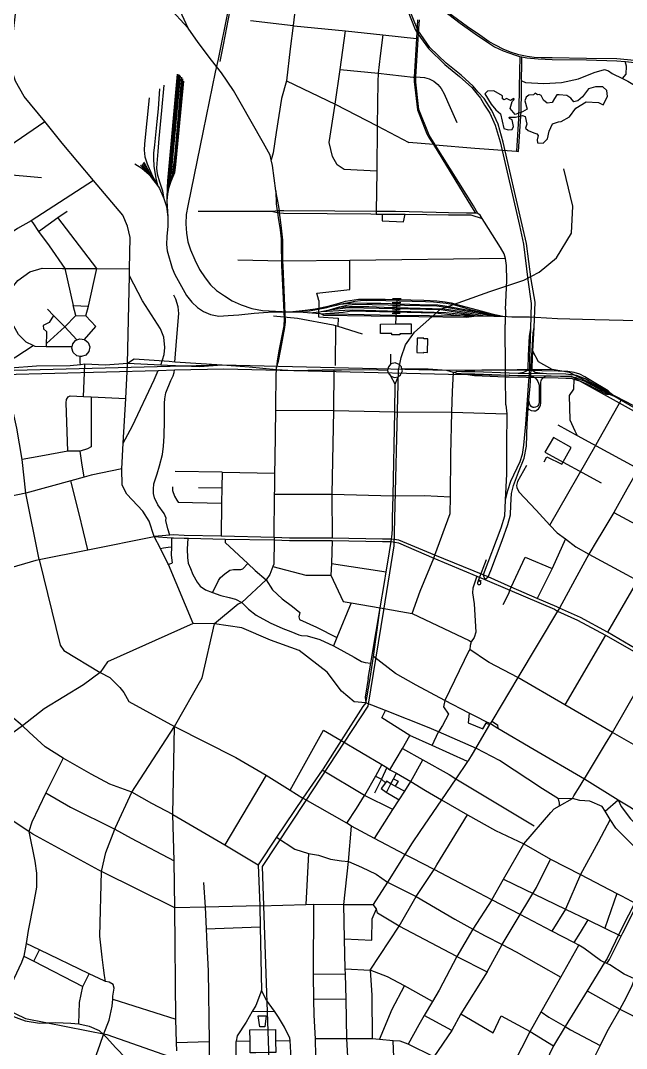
# Model space of a CAD drawing. Header units: millimetres. Extents: x 170 to 95391, y -643 to 69125.
# Drawn here: x 46878 to 50333, y 32640 to 38500 of the extents above; entities that cross this region are included whole.
import ezdxf

# ---------------------------------------------------------------- set-up
doc = ezdxf.new("R2010")
doc.units = ezdxf.units.MM
for name, color, linetype in [('railways', 4, 'Continuous'), ('roads_2', 2, 'Continuous'), ('roads_3', 3, 'Continuous'), ('water', 7, 'Continuous')]:
    doc.layers.add(name, color=color, linetype=linetype)

msp = doc.modelspace()

# ---------------------------------------------------------------- linework, layer by layer
at = {"layer": 'railways'}
for points in [[(48231.63, 39237.78), (48228.99, 39229.62), (48214.24, 39185.28), (48192.01, 39106.75), (48156.9, 38961.88), (48123.3, 38814.44), (48089.58, 38652.17), (48062.18, 38509.28), (48034.19, 38362.02), (48013.92, 38266.37)], [(48184.95, 39155.38), (48060.73, 38552.85), (48004.2, 38279.34)], [(48004.2, 38279.34), (47988.79, 38205.87)], [(47776.73, 38192.95), (47724.9, 37619.32), (47721.52, 37584.07), (47716.91, 37554.97), (47714.11, 37526.62), (47713.75, 37522.77), (47712.41, 37508.49), (47713.02, 37472.89)], [(47807.52, 38154.23), (47764.24, 37698.2), (47760.68, 37662.24), (47755.47, 37632.84), (47735.32, 37582.29), (47722.65, 37543.14), (47718.63, 37521.89), (47716.63, 37511.3), (47713.02, 37472.89), (47718.82, 37380.4)], [(47771.34, 38194.01), (47715.64, 37587.19), (47713.27, 37548.87), (47713.75, 37522.77)], [(47788.48, 38185.7), (47735.92, 37615.14), (47723.39, 37561.82), (47719.89, 37542.17), (47718.63, 37521.89)], [(47782.87, 38190.35), (47731.13, 37626.69), (47727.76, 37591.95), (47723.39, 37561.82)], [(47795.56, 38177.44), (47757.19, 37738.4), (47749.99, 37678.41), (47745.34, 37636.79), (47743.68, 37622.75), (47735.32, 37582.29)], [(47802.21, 38168.72), (47791.93, 38046.12), (47785.4, 37971.28), (47778.66, 37902.33), (47773.3, 37845.38), (47767.03, 37773.62), (47760.27, 37706.71), (47752.32, 37642.09), (47747.8, 37623.99), (47735.32, 37582.29)], [(47988.79, 38205.87), (47920.22, 37871.11), (47831.15, 37444.08), (47823.34, 37395.08), (47820.42, 37341.11), (47824.09, 37287.91), (47832.72, 37239.58), (47847.13, 37193.65), (47872.13, 37135.37), (47897.98, 37081.17), (47930.46, 37032.63), (47961.36, 36993.12), (47995.62, 36961.75), (48040.58, 36930.29), (48083.91, 36902.93), (48136.33, 36879.59), (48197.81, 36859.44), (48257.73, 36847.49), (48407.27, 36839.7), (48489.46, 36837.38), (48586.39, 36829.22), (48592.95, 36829.13), (48748.32, 36827.05), (49018.75, 36820.95), (49403.53, 36817.11), (49477.97, 36816.36), (49523.66, 36815.91), (49576.37, 36815.38), (49595.98, 36815.19), (49627.82, 36814.87)], [(47670.48, 38111.3), (47662.07, 37997.88), (47656.07, 37925.34), (47641.84, 37791.27), (47637.07, 37743.26), (47636.82, 37713.1), (47638.51, 37670.66), (47650.24, 37598.99), (47658.25, 37563.56)], [(47694.79, 38131.79), (47682.03, 37988.26), (47666.81, 37827.62), (47660.54, 37754.31), (47654.32, 37686.12), (47653.82, 37658.26), (47657.92, 37626.02), (47670.64, 37581.19), (47679.6, 37552.46), (47686.64, 37529.16), (47691.59, 37505.6), (47695.05, 37486.12)], [(47611.92, 38059.36), (47584.23, 37797.05), (47583.93, 37761.88), (47587.72, 37723.41), (47599.71, 37683.23), (47631.05, 37612.6), (47658.25, 37563.56), (47664.55, 37553.16), (47670.87, 37542.76), (47695.05, 37486.12), (47709.46, 37439.38), (47718.82, 37380.4), (47718.38, 37328.06), (47712.13, 37268.41), (47710.1, 37222.61), (47713.92, 37188.23), (47743.5, 37089.01), (47757.99, 37052.9), (47825.22, 36932.91), (47855.32, 36895.03), (47887.93, 36863.68), (47921.45, 36841.31), (47961.59, 36823.79), (48008.37, 36815.22), (48062.65, 36818.04), (48123.51, 36821.62), (48210.74, 36832.35), (48316.02, 36838.83), (48407.27, 36839.7)], [(43198.36, 37885), (43200.79, 37689.31), (43189.49, 36502.93), (43343.52, 36342.61), (43506.46, 36213.72), (43951.64, 35876.05), (44833.76, 35198.81), (45272.85, 34542.05), (45863.3, 33402.88), (46491.61, 33009.59), (46906.72, 32810.52), (47370.09, 32720.35), (48296.37, 32394.96), (49602.02, 32009.21), (49696.5, 31928.11)], [(47528.93, 37683.08), (47569.27, 37658.11), (47585.64, 37645.54), (47610.83, 37622.06), (47629.67, 37596.35), (47638.06, 37586.06), (47646.21, 37577.04)], [(47570.27, 37680.43), (47598.46, 37641.86), (47606.9, 37631.89), (47615.24, 37622.03), (47635.01, 37597.06)], [(47575.97, 37686.52), (47606.92, 37640.76), (47621.72, 37620.71)], [(47579.88, 37693.64), (47592.75, 37672.05), (47621.72, 37620.71), (47627.68, 37610.15), (47635.01, 37597.06), (47646.21, 37577.04), (47664.55, 37553.16)], [(47562, 37675.65), (47588.48, 37646.54), (47606.9, 37631.89)], [(48299.69, 32463.11), (48268.02, 33398.26), (48258.59, 33676.75), (48502.63, 34048), (48859.8, 34591.21), (48949.22, 35137.99), (49008.64, 35505.03), (49033.01, 36504.69), (49048.57, 36580.17), (49074.03, 36651.96), (49123.92, 36722.93), (49272.47, 36854.75), (49554.65, 36955.66), (49748.46, 37021.07), (49834.94, 37066.47), (49935.33, 37147.4), (50020.73, 37288.08), (50028.2, 37442.89), (49989.8, 37600.68), (49976.65, 37654.69)], [(48407.27, 36839.7), (48413.76, 36840.41), (48500.42, 36849.85), (48558.02, 36856.02), (48631.62, 36872.28), (48694.95, 36888.62), (48731.53, 36900.07), (48805.61, 36911.22), (48957.18, 36912.01), (49178.05, 36905.57), (49252.47, 36902.12), (49300.2, 36896.11), (49333.56, 36891.74), (49381.21, 36877.03), (49482.78, 36850.92), (49544.88, 36833.15), (49564.74, 36827.47), (49627.82, 36814.87)], [(48413.76, 36840.41), (48525.12, 36846), (48575.1, 36854.27), (48625.1, 36865.03), (48644.48, 36870.14), (48680.4, 36877.3), (48700.92, 36882.78), (48708.54, 36884.83), (48749.16, 36893.49), (48785.09, 36900.64), (48830.99, 36905.22), (48853.75, 36905.03), (48903.66, 36905.55), (48960.41, 36903.53), (49188.07, 36898.23), (49232.65, 36896.31), (49305.26, 36888.57), (49339.22, 36883.02), (49358.2, 36877.58), (49399.28, 36865.75), (49441.9, 36852.99), (49491.42, 36842.34), (49519.13, 36836.83), (49537.5, 36833.27), (49544.88, 36833.15)], [(48523.81, 36834.86), (48584.69, 36840.56), (48591.52, 36841.79), (48639.04, 36850.35), (48696.59, 36868.8), (48747.83, 36879.85), (48790.29, 36884.16), (49251.22, 36874.75), (49316.02, 36865.22), (49508.16, 36827.95), (49576.37, 36815.38)], [(48639.04, 36850.35), (48698.11, 36865.56), (48754.61, 36870.37), (48863.77, 36869.15), (48952.01, 36865.32), (49294.42, 36856.9), (49381.02, 36843.46), (49523.66, 36815.91)], [(48639.04, 36850.35), (48747.24, 36864.58), (49276.14, 36852.13), (49367.1, 36837.71), (49453.69, 36822.1), (49477.97, 36816.36)], [(48700.92, 36882.78), (48777.82, 36890.12), (48852.98, 36888.26), (48932.83, 36888.22), (49153.92, 36881.73), (49258.09, 36879.63), (49296.72, 36874.35), (49361.5, 36862.64), (49411.33, 36852.61), (49473.61, 36840.61), (49575.13, 36821.16), (49595.98, 36815.19)], [(48591.52, 36841.79), (48727.87, 36849.13), (48770.92, 36850.33), (49302.93, 36835.06), (49445.35, 36820.22), (49477.97, 36816.36)], [(48592.95, 36829.13), (48717.79, 36837.37), (48767.76, 36844.4), (49241.15, 36833.34), (49403.53, 36817.11)], [(48592.95, 36829.13), (48605.24, 36820.75), (49420.49, 36809.96), (49477.97, 36816.36)], [(49627.82, 36814.87), (49679.58, 36811.18)], [(49679.58, 36811.18), (49780.68, 36810.35)], [(49780.68, 36810.35), (49814.38, 36809.25)], [(49814.38, 36809.25), (49940.92, 36802.48), (50152.14, 36795.84), (50801.44, 36781.57), (50856.51, 36781.12)], [(48931.31, 36770.17), (49018.45, 36770.39), (49106.23, 36770.61), (49106.38, 36714.28), (49041.05, 36714.11), (49041.06, 36708.32), (48995.35, 36708.21), (48995.33, 36716.72), (48931.45, 36716.56), (48931.31, 36770.17)], [(49140, 36689.02), (49138.4, 36607.4), (49176.74, 36606.15), (49177.4, 36609.87), (49198.6, 36608.46), (49200.8, 36685.41), (49177.72, 36685.6), (49177.75, 36689.33), (49140, 36689.02)]]:
    msp.add_lwpolyline(points, dxfattribs=at)
at = {"layer": 'roads_2'}
for points in [[(48708.48, 39763.34), (48705.2, 39735.57), (48686.18, 39605.04), (48670.35, 39553.04), (48606.78, 39445.22), (48589.55, 39411.62), (48583.54, 39307.41), (48572.25, 39184.32), (48566.43, 39068.47), (48555.65, 39007.34), (48543.33, 38919.79), (48533.65, 38867.73), (48497.92, 38770.92), (48475.48, 38729.69), (48450.4, 38616.94), (48431.98, 38471.49), (48415.2, 38339.17), (48394.19, 38156.41), (48366.61, 38055.87), (48335.71, 37862.9), (48317.79, 37745.99), (48307.21, 37706.78)], [(49152.53, 39382.76), (49107.62, 39106.46), (49056.12, 38769.87), (49054.02, 38737.18), (49058.39, 38674.11), (49082.86, 38564.26), (49129.06, 38449.68), (49143.6, 38424.14), (49204.6, 38341)], [(49719.97, 38305.19), (49677.75, 38317.23), (49633.48, 38335.44), (49586.21, 38359.91), (49551.39, 38379.2), (49498.07, 38416.11), (49425.97, 38465.23), (49341.34, 38526.82), (49292.13, 38565.34), (49205.18, 38629.79), (49159.2, 38665.16), (49149.04, 38672.98), (49113.36, 38700.43)], [(49211.9, 38347.44), (49143.83, 38445.14), (49094.48, 38566.09)], [(49288.55, 38559.77), (49384.37, 38485.66), (49470.25, 38423.98), (49535.14, 38379.9), (49580.37, 38351.26), (49629.47, 38326.73), (49694.22, 38304.69), (49718.26, 38296.82)], [(48910.22, 37641.69), (48722.88, 37650.66), (48684.06, 37677.58), (48657.73, 37724.82), (48637.85, 37804.73), (48671.83, 38022.83), (48700.9, 38220.3), (48730.48, 38441.91)], [(48943.74, 38419.03), (48929.02, 38298.47), (48917.16, 38200.62), (48916.21, 38151.06), (48911.64, 37899.67), (48910.22, 37641.69), (48905.62, 37412.15), (48905.58, 37397.25)], [(49204.6, 38341), (49298.44, 38249.3), (49381.89, 38180.6), (49451.4, 38117.99), (49474.04, 38089.85), (49501.05, 38057.13), (49524.45, 38017.5), (49554.77, 37971.42), (49584.51, 37904.51), (49612.41, 37808.74)], [(49738.66, 37336.27), (49629.97, 37807.8), (49601.74, 37908.92), (49564.84, 37987.51), (49521.24, 38055.69), (49486.05, 38094.58), (49458.71, 38126.39), (49391.29, 38187.93), (49306.11, 38257.07), (49211.9, 38347.44)], [(49718.26, 38296.82), (49724.95, 38295.65), (49737.07, 38293.54), (49766.03, 38288.48), (49829.45, 38281.38), (49909.59, 38277.6), (50104.86, 38275.7), (50279.29, 38270.89), (50325.79, 38266.65), (50380.9, 38261.61), (50548.42, 38242.54), (50552.01, 38242.08), (50680.65, 38225.65), (50807.85, 38211.72), (50908.26, 38199.08)], [(50907.97, 38204.9), (50808.85, 38217.77), (50682.35, 38233.54), (50551.83, 38250.68), (50378.68, 38271.76), (50278.33, 38281.49), (50105.53, 38284.21), (49909.92, 38287.12), (49847.2, 38288.08), (49807.81, 38289.93), (49767.56, 38295.99), (49719.97, 38305.19)], [(49724.95, 38295.65), (49721.52, 38120.73)], [(49734.33, 38120.2), (49737.07, 38293.54)], [(48700.9, 38220.3), (48917.16, 38200.62), (49117.3, 38178.15), (49123.45, 38178.32), (49133.16, 38178.58), (49157.07, 38177.76), (49180.83, 38175.47), (49207.55, 38168.06), (49235.72, 38153.75), (49257.25, 38136.5), (49276.63, 38113.58), (49294.13, 38081.99), (49313.33, 38038.4), (49366.82, 37918.76)], [(49736.27, 38156.61), (49758.57, 38146.56), (49862.3, 38142.13), (49963.77, 38146.56), (50059.78, 38167.6), (50148.95, 38204.18), (50207.65, 38220.57), (50230.18, 38212.72), (50251.64, 38198.24), (50310.49, 38169.13), (50340.91, 38154.72), (50379.02, 38132.28), (50456, 38123.47), (50541.68, 38108.46), (50552.01, 38242.08)], [(48394.19, 38156.41), (48671.83, 38022.83), (48911.64, 37899.67), (49092.77, 37805)], [(49721.05, 38096.58), (49718.47, 37941.46), (49705.57, 37754.77)], [(49717.63, 37753.44), (49732.16, 37982.98), (49733.96, 38096.49)], [(49721.52, 38120.73), (49721.05, 38096.58)], [(49733.96, 38096.49), (49734.33, 38120.2)], [(46780.4, 37763.84), (47016.01, 37923.82)], [(49612.41, 37808.74), (49723, 37331.5), (49745.5, 37225.95), (49771.69, 37022.47), (49790.12, 36886.75), (49786.36, 36744.59), (49781.42, 36575.4)], [(47294.88, 37589.24), (46939.45, 37359.34), (46860.25, 37314.12), (46461.52, 37047.78), (46243.51, 36908.55), (45981.95, 36722.64), (45867.88, 36627.98), (45688.02, 36478.74), (45444.75, 36272.24)], [(49614.85, 37206.54), (49524.78, 37351.54), (49510.89, 37371.99), (49498.39, 37390.39), (49486.61, 37400.78)], [(49807.92, 36749.66), (49812, 36894.85), (49790.82, 37024.35), (49763.37, 37229.04), (49738.66, 37336.27)], [(49642.96, 36853.56), (49651.13, 37017.34), (49648.88, 37104.09), (49644, 37142.76), (49636.81, 37170.3), (49614.85, 37206.54)], [(49644, 37142.76), (48756.44, 37132.97), (48374.64, 37128.79), (48116.5, 37134.95)], [(48755.64, 36967.42), (48756.44, 37132.97)], [(48320.55, 36816.59), (48457.24, 36803.78), (48661.28, 36765.42), (48673.45, 36761.71), (48687.31, 36757.5), (48826.69, 36715.14)], [(49642.96, 36853.56), (49641.55, 36767.58)], [(48673.45, 36761.71), (48672.75, 36533.63)], [(49646.36, 36308.76), (49643.15, 36470.02), (49643.97, 36507.33), (49641.55, 36767.58)], [(49786.36, 36744.59), (49778.61, 36700.78), (49773.79, 36591.11), (49770.78, 36513.75), (49760.9, 36502.08), (49745.6, 36493.58), (49715.09, 36488.39)], [(49792.39, 36574.96), (49795.24, 36616.38), (49802.12, 36719.91), (49807.92, 36749.66)], [(49877.18, 36485.97), (49838.92, 36490.31), (49812.96, 36493.58), (49802.95, 36499.78), (49795.79, 36512.91), (49796.45, 36525.15), (49799.99, 36616.06), (49807.92, 36749.66)], [(48027.08, 36535.84), (47757.54, 36553.58), (47725.2, 36555.71), (47526.78, 36569.04), (47488.85, 36544.28)], [(48990.59, 36542.59), (48989.29, 36598.98)], [(49781.42, 36575.4), (49779.6, 36512.3), (49775.18, 36444.88), (49773.5, 36419.09)], [(49783.54, 36415.67), (49785.36, 36445.99), (49789.36, 36512.41), (49792.39, 36574.96)], [(49909.62, 36509.96), (49831.73, 36554.64), (49799.99, 36616.06)], [(52959.04, 32591.22), (52813.06, 33015.54), (52802.11, 33048.21), (52773.33, 33134.11), (52698.24, 33358.26), (52451.04, 34111.15), (52405.48, 34252.78), (52389.95, 34317.5), (52347.9, 34396.05), (51976.29, 35172.46), (51831.67, 35507.96), (51284.99, 35801.21), (50635.77, 36168.47), (50009.03, 36493.3), (49909.62, 36509.96), (49308.56, 36504.79), (48027.08, 36535.84), (46469.09, 36495.48)], [(46481.85, 36475.29), (47662.75, 36505.86), (47755.08, 36508.26), (48038.04, 36515.61), (49319.3, 36484.57), (50017.33, 36473.12), (50634.87, 36131.46), (51266.16, 35787.04), (51547.73, 35616.05), (51784.01, 35472.56), (52292.8, 34453.71), (52362.85, 34327.16), (52403.1, 34189.93), (52498.04, 33908.09), (52684.94, 33355.15), (52777.67, 33075.73), (52817, 32956.92), (52816.07, 32960.06), (52826.04, 32930.01), (52834.84, 32906.01), (52896.31, 32727.12), (52927.35, 32638.6)], [(48340.43, 36509.36), (48337.54, 36509.62)], [(49045.05, 36480.28), (49055.53, 36504.22), (49053.22, 36513.38), (49050.06, 36526.25), (49036.81, 36540.16), (49014.8, 36549.04), (48990.59, 36542.59), (48976.07, 36526.86), (48970.26, 36507.48), (48970.64, 36506.08), (48974.26, 36492.62), (48988.99, 36473.59), (49011.02, 36464.71), (49031.61, 36469.14), (49045.05, 36480.28)], [(49366.71, 36498.57), (49354.02, 36494.02), (49346.74, 36493.54), (49308.56, 36504.79), (49202.03, 36512.3), (49119.01, 36512.99), (49053.22, 36513.38)], [(50245.21, 36374.91), (50229.4, 36390.06), (50120.37, 36454.63), (50096.17, 36469.57), (50067.5, 36483.7), (50035.17, 36493.99), (49998.59, 36499.01), (49943.55, 36501.66), (49664.28, 36507.47), (49643.97, 36507.33), (49469.63, 36506.05), (49392.92, 36498.21)], [(49014.81, 36426.33), (48988.99, 36473.59)], [(49014.81, 36426.33), (49031.61, 36469.14)], [(49354.02, 36494.02), (49367.11, 36487.8), (49391.42, 36487.33), (49468.28, 36485.85)], [(49468.88, 36497.18), (49392.92, 36498.21), (49366.71, 36498.57)], [(49391.42, 36487.33), (49466.81, 36476.97), (49643.15, 36470.02), (49665.47, 36469.29), (49859.57, 36465.25), (49944.74, 36463.47), (49988.22, 36462.11), (50017.28, 36461.04), (50033.94, 36456.33), (50065.81, 36447.01), (50089.2, 36437.64), (50106.18, 36429.16), (50220.31, 36370.93), (50240.41, 36367.99)], [(49468.28, 36485.85), (49665.27, 36477.99), (49713.88, 36477.27), (49904.12, 36474.42), (49957.03, 36473.64), (49988.51, 36473.17), (50018.21, 36471.59), (50045.26, 36464.42), (50069.78, 36454.77), (50091.52, 36446.52), (50109.88, 36436.36), (50222.58, 36376.2)], [(50227.69, 36386.17), (50116.68, 36447.15), (50097.47, 36457.6), (50073.24, 36467.25), (50049, 36476.63), (49988.6, 36484.31), (49877.18, 36485.97), (49715.09, 36488.39), (49665.36, 36489.13), (49468.88, 36497.18)], [(49713.88, 36477.27), (49782.59, 36474.44), (49800.11, 36471.86), (49812.68, 36463.44), (49823.19, 36451.99), (49828.4, 36442.01), (49832.6, 36432.03), (49833.78, 36426.33), (49834.77, 36421.46), (49836.09, 36408.46), (49835.16, 36320.62), (49830.98, 36309.29), (49827.48, 36304.25), (49823.98, 36300.22), (49815.58, 36295.62), (49808.03, 36294.67), (49801.3, 36294.52), (49795.2, 36296.6), (49788.92, 36301.12), (49784.88, 36306.83), (49781.89, 36314.16), (49777.2, 36336.62)], [(49805.01, 36274.41), (49814.81, 36275.54), (49823.83, 36280.95), (49831.42, 36287.38), (49838.74, 36297.86), (49842.79, 36306.97), (49844.86, 36319.23), (49845.59, 36408.07), (49845.45, 36431.72), (49845.3, 36438.62), (49846.59, 36446.32), (49848.68, 36452.59), (49852.19, 36458.04), (49859.57, 36465.25), (49870.05, 36472.1), (49904.12, 36474.42), (49957.03, 36473.64)], [(50033.94, 36456.33), (50032.23, 36397.94), (50006.44, 36362.53), (50009.76, 36223.78), (50038.6, 36161.09), (50053.15, 36134.36)], [(48929.51, 35151.56), (48953.33, 35297.08), (48963.67, 35356.64), (48973.29, 35411.97), (48991.22, 35529.41), (48993.39, 35543.2), (48995.57, 35558.53), (48996.71, 35572.32), (48998.52, 35604.51), (49000.05, 35665.85), (49003.56, 35790.27), (49012.04, 36269.74), (49014.81, 36426.33)], [(49560.41, 35364.24), (49623.92, 35536.93), (49657.47, 35627.1), (49671.58, 35681.87), (49673.1, 35738.35), (49678.72, 35803.5), (49688.82, 35849.79), (49717.03, 35925.26), (49750.57, 36005.25), (49763.1, 36073.12), (49766.82, 36201), (49773.62, 36288.4), (49777.2, 36336.62), (49783.54, 36415.67)], [(49773.5, 36419.09), (49765.47, 36309.22), (49757.44, 36199.24), (49746.72, 36079.38), (49738.57, 36026.79), (49724.86, 35983.96), (49672.56, 35872.42), (49654.31, 35818.37), (49642.51, 35767.35)], [(49896.87, 35624.16), (50161.05, 36083.37), (50303.89, 36336.06)], [(50222.58, 36376.2), (50240.41, 36367.99)], [(50245.21, 36374.91), (50227.69, 36386.17)], [(50240.41, 36367.99), (50262.46, 36358.44), (50303.89, 36336.06), (50500.62, 36222.64), (50547, 36199.12)], [(50262.46, 36358.44), (50245.21, 36374.91)], [(49765.47, 36309.22), (49768.71, 36295.83), (49773.62, 36288.4), (49777.36, 36284.57), (49789.14, 36277.58), (49805.01, 36274.41)], [(50547, 36199.12), (50515.01, 36141.92), (50487.47, 36093.53), (50402.29, 35943.79), (50389.66, 35921.61), (50336.4, 35827.98), (50261.07, 35695.57), (50192.78, 35581.98), (50165.86, 35537.21), (50118.22, 35457.97), (50038.63, 35312.1), (49951.11, 35150.81), (49940.2, 35133.17)], [(49942.16, 36194.94), (50053.15, 36134.36), (50402.29, 35943.79)], [(49864, 35985.24), (49879.67, 36013.9), (49964.17, 35970.99), (50018.96, 36066.49), (49917.21, 36122.97), (49868.31, 36038.94), (50188.97, 35865.52)], [(47512.58, 34100.37), (47386.95, 34146.84), (47281.34, 34204.08), (47148.36, 34279.48), (47121.73, 34296.04), (47017.95, 34360.58), (46926.42, 34444.05), (46890.04, 34479.39), (46763.39, 34586.73), (46641.07, 34693.06), (46518.85, 34809.48), (46396.85, 34952.77), (46303.88, 35083.48), (46270.08, 35129.1), (46204.34, 35231.07), (46129.14, 35335.69), (46079.21, 35400.15), (46025.22, 35496.38), (45919.41, 35640.54), (45853.13, 35740.09), (45710.41, 35932.65)], [(49642.51, 35767.35), (49638, 35675.07), (49616.59, 35607.24), (49515.87, 35340.81), (49526.52, 35313.51)], [(50261.07, 35695.57), (50483.47, 35576.78), (50554.69, 35540.12)], [(45860.1, 33447.9), (45846.59, 33746.12), (45846.29, 33809.69), (45855.02, 34281.77), (45927.16, 34480.23), (46270.08, 35129.1), (46346.56, 35215.7), (46408.8, 35260.17), (46967.18, 35423.98), (46984.05, 35427.35), (47261.32, 35482.67), (47640.8, 35558.4)], [(47748.41, 35567.83), (47729.1, 35566.14), (47640.8, 35558.4)], [(47640.8, 35558.4), (47739.09, 35551.62), (47750.9, 35550.8)], [(47811.92, 35564.99), (47748.41, 35567.83)], [(47750.9, 35550.8), (47811.56, 35549.61), (47831.64, 35548.99), (47835.29, 35548.89), (48044.26, 35544.43), (48325, 35538.99), (48412.37, 35536.55), (48655.28, 35535.42), (48941.76, 35531.07), (48991.22, 35529.41), (49033.4, 35523.39), (49234.28, 35435.85), (49480.09, 35333.18), (49526.52, 35313.51)], [(49935.47, 35158.17), (49825.12, 35204.85), (49675.67, 35270.27), (49544.78, 35328.22), (49515.87, 35340.81), (49241.49, 35453.18), (49034.83, 35537.85), (48993.39, 35543.2), (48942.49, 35544.08), (48655.27, 35549.87), (48411.24, 35549.31), (48325.3, 35552.34), (48021.31, 35560.68), (47811.92, 35564.99)], [(48325.3, 35552.34), (48325, 35538.99), (48321.87, 35401.35), (48316.69, 35388.12), (48298.77, 35342.24), (48277.96, 35311.73), (48139.16, 35181.98), (48118.77, 35173.09)], [(49984.89, 35544.6), (49909.51, 35377), (49825.12, 35204.85)], [(46984.05, 35427.35), (47104.82, 34939.08), (47124.22, 34908.23), (47331.33, 34783.68), (47387.97, 34755.49), (47445.11, 34698.21)], [(49675.67, 35270.27), (49755.86, 35441), (49909.51, 35377)], [(49526.52, 35313.51), (49544.78, 35328.22), (49560.41, 35364.24)], [(49526.52, 35313.51), (49668.56, 35252.29), (49923.48, 35144.32), (49940.2, 35133.17)], [(48118.77, 35173.09), (47985.02, 35061.59)], [(48860.95, 34749.82), (48874.99, 34836.76), (48882.3, 34882.01), (48929.51, 35151.56)], [(48871.65, 34748.54), (48891.7, 34874.85), (48929.51, 35151.56)], [(49940.2, 35133.17), (49713.44, 34754.73), (49571.05, 34516.3)], [(50893.3, 34619.95), (50808.04, 34669.5), (50779.13, 34686.3), (50757.37, 34700.67), (50660.01, 34756.15), (50509.98, 34845.36), (50490.74, 34857.84), (50387.82, 34918.89), (50224.78, 35013.45), (50070.4, 35096.91), (49951.11, 35150.81), (49935.47, 35158.17)], [(49940.2, 35133.17), (50054.53, 35082.56), (50213.81, 34996.43), (50482.9, 34842.72)], [(47755.03, 34475.47), (47913.57, 34752.32), (47985.02, 35061.59)], [(50213.81, 34996.43), (49982.42, 34600)], [(49541.21, 34845.29), (49439.38, 34914.86)], [(49713.44, 34754.73), (49549.96, 34840.56), (49541.21, 34845.29)], [(48860.95, 34749.82), (48843.61, 34642.79)], [(49982.42, 34600), (49713.44, 34754.73)], [(47445.11, 34698.21), (47466.8, 34669.85)], [(48846.84, 34610.76), (48853.45, 34638.27), (48871.65, 34748.54)], [(47466.8, 34669.85), (47495.97, 34619.04), (47755.03, 34475.47)], [(48843.61, 34642.79), (48846.84, 34610.76), (48829.19, 34589.73), (48706.64, 34396.47), (48604.04, 34234.7), (48598.24, 34226.3), (48487.99, 34067.76), (48337.64, 33844.56), (48233.2, 33687.28), (48242.74, 33452.74), (48245.05, 33333.36), (48252.08, 32971.39)], [(50253.75, 34440.5), (49982.42, 34600)], [(49571.05, 34516.3), (49564.98, 34506.13), (49553.14, 34486.3), (49453.7, 34317.16)], [(47746.09, 33974.49), (47755.03, 34475.47)], [(47755.03, 34475.47), (48104.86, 34298.13), (48279.56, 34197.88), (48416.47, 34112.4), (48487.99, 34067.76)], [(50780.13, 34124.26), (50519.63, 34288.73), (50253.75, 34440.5)], [(47746.09, 33974.49), (47627.09, 34036.62), (47512.58, 34100.37)], [(49278.44, 34058.3), (49427.65, 33971.7), (49586.23, 33882.44), (49749.05, 33807.47), (49900.44, 33719.29), (50071.38, 33631.98), (50278.76, 33523.51), (50305.76, 33509.38), (50361.54, 33480.07), (50381.09, 33469.9)], [(49565.81, 33488.07), (49633.12, 33605.39), (49749.05, 33807.47), (49902.53, 33984.99), (49920.26, 34005.5), (49951.85, 34023.65), (50025.6, 34066), (50034.08, 34079.76)], [(47746.09, 33974.49), (48042.88, 33801.39)], [(47769.73, 32626.02), (47768.09, 32674.3), (47763.57, 32806.68), (47757.81, 33442.65), (47754.62, 33709.29), (47746.09, 33974.49)], [(48730.09, 33094.85), (48872.48, 33086.47), (49036.96, 33336.71), (49134.98, 33505.69), (49236.18, 33659.82), (49252.63, 33686.77), (49339.11, 33830.27), (49427.65, 33971.7)], [(48721.42, 33459.92), (48747.96, 33706.05), (48764.58, 33908.17)], [(48042.88, 33801.39), (48233.2, 33687.28)], [(50492.12, 33666.99), (50478.94, 33643.53), (50393.62, 33493.13), (50381.09, 33469.9), (50345.74, 33400.53), (50296.44, 33302.8), (50223.66, 33153.21), (50208.9, 33129.96)], [(50221.7, 33124.06), (50235.86, 33148.07), (50303.66, 33280.28), (50312.99, 33298.49), (50408.1, 33487.33), (50491.52, 33638.3), (50504.27, 33662.84)], [(45556.84, 33553.82), (45627.56, 33524.68), (45677.7, 33506.09), (45740.21, 33463.64), (45864.3, 33384.09), (45948.63, 33327.71), (46086.23, 33242.7), (46197.41, 33173.3), (46307.24, 33108.08), (46349.34, 33082.32), (46418.44, 33040.06), (46483.42, 32994.9), (46505.94, 32979.23), (46659.87, 32899.56), (46752.21, 32855.58), (46816.28, 32829.89), (46904.16, 32797.76), (46986.06, 32784.21), (47077.22, 32788.56), (47165.21, 32783.62), (47210.17, 32780.97), (47268.47, 32767.38), (47326.95, 32743.14), (47351.03, 32719.42)], [(49565.81, 33488.07), (49457.75, 33321.05), (49366.53, 33164.2), (49265.24, 32972.75), (49227.34, 32908.67), (49179.77, 32828.2), (49148.47, 32775.28), (49087.94, 32664.29)], [(48561.31, 31858.82), (48600.57, 31911.95), (48695.03, 32058.02), (48706.06, 32082.07), (48734.37, 32170.34), (48737.61, 32189.75), (48748.19, 32226.48), (48750.12, 32294), (48746.68, 32415.49), (48746.39, 32497.82), (48748.86, 32525.59), (48739.56, 32695.78), (48734.21, 32920.96), (48730.81, 33064.16), (48730.09, 33094.85), (48726.02, 33265.95), (48721.42, 33459.92)], [(50208.9, 33129.96), (50109.51, 32969.43), (49983.41, 32765.76), (49918.26, 32654.49), (49752.6, 32311.11)], [(48252.08, 32971.39), (48220.52, 32885.74), (48199.82, 32850.55), (48164.22, 32790.06), (48114.23, 32712.73), (48107.21, 32682.49), (48105.7, 32675.98), (48105.14, 32510.31), (48105.54, 32492.27)], [(48425.13, 32495.36), (48425.55, 32513.63), (48415.06, 32684.95), (48414.27, 32697.95), (48383.97, 32761.62), (48349.49, 32819.19), (48326, 32852.07), (48280.4, 32915.92), (48252.08, 32971.39)], [(46970.5, 31900.6), (46998.18, 31969.61), (47043.7, 32032.95), (47065.18, 32064.59), (47101.9, 32118.69), (47163.86, 32205.62), (47218.36, 32297.63), (47231.17, 32335.55), (47247.83, 32384.85), (47276.16, 32483.32), (47301.96, 32579.32), (47331.42, 32665.28), (47351.03, 32719.42)], [(47351.03, 32719.42), (47368.53, 32702.26), (47421.13, 32644.53), (47479.32, 32585.35), (47525.02, 32536.07), (47554.97, 32512.61), (47582.8, 32499.31), (47614.08, 32494.51), (47766.35, 32495.99)]]:
    msp.add_lwpolyline(points, dxfattribs=at)
at = {"layer": 'roads_3'}
for points in [[(46672.03, 39890.18), (46730.88, 39729.33), (46762.47, 39643.03), (46771.41, 39618.57), (46772.48, 39559.24), (46906.93, 39423.17), (46989.92, 39372.69), (47213.67, 39348.31), (47455.61, 39189.54), (47480.82, 39011.46), (47498.27, 38888.64), (47523.49, 38846.32), (47609.71, 38701.65), (47834.79, 38457.26)], [(48334.53, 37529.96), (48314.92, 37674.16), (48307.21, 37706.78), (48301.01, 37733.05), (48263.67, 37800.91), (48130.69, 38035.4), (48091.82, 38100.65), (48023.68, 38202.12), (47966.68, 38274.54), (47891.71, 38374.31), (47834.79, 38457.26), (47788.86, 38556.4), (47763.35, 38621.04), (47746.13, 38685.61), (47730.42, 38789.93), (47680.85, 39091.94), (47674.73, 39134.99), (47665.78, 39199.43)], [(47640.8, 35558.4), (47610.7, 35646.59), (47576.24, 35704.16), (47484.57, 35801.05), (47458.29, 35852.4), (47454.94, 35944.45), (47463.27, 36090.53), (47477.76, 36344.91), (47488.72, 36537.23), (47488.85, 36544.28), (47498.74, 37045.17), (47499.51, 37083.99), (47503.05, 37263.07), (47487.15, 37327.62), (47462, 37391.22), (47294.88, 37589.24), (47116.11, 37801.07), (47016.01, 37923.82), (46899.51, 38066.67), (46849.9, 38154), (46827.84, 38217.57), (46823.47, 38307.58), (46886.79, 38869.31)], [(49142.25, 38504.86), (49136.06, 38397.16), (49123.45, 38178.32), (49121.99, 38152.76), (49140.93, 37991.1), (49195.76, 37855.18), (49210.44, 37828.59), (49232.33, 37792.98), (49450.66, 37437.96), (49471.85, 37401.47)], [(49486.61, 37400.78), (49460.92, 37444.04), (49243.19, 37792.04), (49208.88, 37846.89), (49149.75, 37992.98), (49131.43, 38148.49), (49133.16, 38178.58), (49145.59, 38395.02), (49149.03, 38454.96), (49153.89, 38505.11)], [(48189.51, 38499.58), (48431.98, 38471.49), (48436.88, 38470.93), (48730.48, 38441.91), (48943.74, 38419.03), (49136.06, 38397.16), (49145.59, 38395.02)], [(50310.49, 38169.13), (50331.99, 38195.17), (50333.16, 38241.02), (50325.79, 38266.65)], [(49243.19, 37792.04), (49232.33, 37792.98), (49092.77, 37805)], [(49243.19, 37792.04), (49468.58, 37772.64), (49705.57, 37754.77), (49717.63, 37753.44)], [(46766.42, 37625.43), (46997.35, 37605.33)], [(48334.53, 37529.96), (48336.22, 37454.62), (48341.98, 37415), (48343.3, 37405.93), (48347.63, 37376.16), (48359, 37307.4), (48364.65, 37254.97), (48365.18, 37209.84), (48365.28, 37127.15)], [(48355.49, 37404.86), (48353.98, 37416.28), (48350.74, 37440.37), (48334.53, 37529.96)], [(46980.29, 37297.6), (47089.82, 37377.41), (47144.24, 37413.89)], [(48316.99, 37410.89), (47890.31, 37412.3)], [(48905.62, 37412.15), (48669.84, 37413.56), (48379.01, 37415.12), (48353.98, 37416.28), (48341.98, 37415), (48316.99, 37410.89)], [(48316.99, 37410.89), (48343.3, 37405.93), (48355.49, 37404.86), (48377.97, 37402.88), (48875.98, 37397.5), (48905.58, 37397.25)], [(48374.93, 37101.72), (48374.64, 37128.79), (48373.37, 37248.01), (48363.94, 37334.2), (48359.25, 37376.49), (48355.49, 37404.86)], [(48905.58, 37397.25), (48939.71, 37396.97), (48947.8, 37396.9), (49071.73, 37395.54), (49318.97, 37392.85), (49421.23, 37392.29), (49445.63, 37393.04), (49510.89, 37371.99)], [(49486.61, 37400.78), (49471.85, 37401.47), (49422.04, 37401.67), (49318.7, 37403.13), (49248.49, 37406.36), (49016.31, 37411.54), (48905.62, 37412.15)], [(48939.71, 37396.97), (48940.98, 37377.87), (48940.82, 37358.45), (49061.51, 37351.83), (49071.73, 37395.54)], [(46939.45, 37359.34), (46947.6, 37347.02), (46980.29, 37297.6), (47041.53, 37216.68), (47129.96, 37086.7)], [(47129.96, 37086.7), (47178.11, 36875.25), (47264.96, 36872.57), (47313.01, 37086.56), (47089.82, 37377.41)], [(48366.73, 37104.24), (48382.28, 36799.83), (48378.66, 36759.78), (48352.89, 36626.66)], [(48361.93, 36626.58), (48385.15, 36749.9), (48388.7, 36780.96), (48374.93, 37101.72)], [(48365.28, 37127.15), (48366.73, 37104.24)], [(47171.79, 36639.54), (47024.62, 36641.05), (46960.55, 36641.71), (46949.23, 36647.24), (46909.39, 36666.68), (46866.61, 36711.01), (46820.02, 36792.19), (46804.99, 36836.28), (46802.26, 36880.2), (46801.37, 36894.6), (46824.62, 36971.08), (46862.02, 37017.8), (46930.26, 37067.32), (47001.34, 37089.22), (47117.43, 37087.2), (47129.96, 37086.7), (47308.56, 37086.62), (47313.01, 37086.56), (47499.51, 37083.99)], [(47677.9, 36535.34), (47697.99, 36596.64), (47701.41, 36636.49), (47694.71, 36695.84), (47675.59, 36743.04), (47573.14, 36902.39), (47498.74, 37045.17)], [(47757.54, 36553.58), (47769.78, 36695.26), (47781.03, 36830.34), (47777.73, 36867.75), (47763.65, 36912.45), (47753, 36935.55)], [(48579.8, 36904.43), (48566.74, 36946.76), (48755.64, 36967.42)], [(47198.11, 36679.2), (47129.64, 36753.74), (47192.6, 36817.93), (47178.11, 36875.25)], [(47242.75, 36681.45), (47307.87, 36756.49), (47249.76, 36816.47), (47264.96, 36872.57)], [(48579.8, 36904.43), (48577.9, 36810.56), (48688.4, 36804.07), (48687.31, 36757.5)], [(48997.64, 36893.62), (49046.92, 36892.9)], [(48999.35, 36873.44), (49043.62, 36872.45)], [(49049.27, 36913.68), (49026.34, 36913.19), (48999.37, 36914.09)], [(49018.45, 36770.39), (49026.34, 36913.19), (49026.53, 36916.66)], [(47066.38, 36819.48), (47041.64, 36779.19), (47006.09, 36761.09), (47009.63, 36742.14), (47026.41, 36727.28), (47024.62, 36641.05)], [(47129.64, 36753.74), (47066.38, 36819.48), (47032.24, 36854.96)], [(47192.6, 36817.93), (47249.76, 36816.47)], [(48997.75, 36832.78), (49042.66, 36831.17)], [(48998.86, 36853.26), (49042.52, 36851.65)], [(47129.64, 36753.74), (47025.45, 36659.13)], [(47190.97, 36676.61), (47198.11, 36679.2), (47216.59, 36685.92), (47242.75, 36681.45), (47263.15, 36664.49), (47272.22, 36639.62), (47267.5, 36613.58), (47250.25, 36593.42), (47225.17, 36584.62), (47218.26, 36585.93), (47199.03, 36589.55), (47178.92, 36606.88), (47170.28, 36631.9), (47171.79, 36639.54), (47175.42, 36657.87), (47190.97, 36676.61)], [(46822.46, 36565.51), (46851.36, 36583.75), (46949.23, 36647.24)], [(48352.89, 36626.66), (48340.81, 36559.68), (48338.17, 36521.68)], [(48338.17, 36521.68), (48349.03, 36557.97), (48361.93, 36626.58)], [(47219.12, 36538.23), (47218.86, 36552.41), (47218.26, 36585.93)], [(48970.64, 36506.08), (48866.38, 36509.78), (48709.14, 36507.56), (48665.07, 36507.23), (48597.85, 36506.71), (48433.53, 36502.78), (48340.43, 36509.36), (48337.54, 36509.62), (48181.1, 36524.32), (48027.08, 36535.84), (47898.49, 36526.68), (47716.59, 36533.51), (47677.9, 36535.34), (47488.85, 36544.28), (47363.33, 36536.48), (47243.97, 36540.69), (47219.12, 36538.23), (47161.24, 36532.49), (46968.34, 36530.75), (46819.18, 36518.83), (46766.31, 36516.57)], [(46908.88, 35806.79), (46886.42, 35997.82), (46856.93, 36176.33), (46806.2, 36408.77), (46766.31, 36516.57)], [(47237.65, 36357), (47240.46, 36446.09), (47243.97, 36540.69)], [(47729.1, 35566.14), (47718.45, 35603.03), (47706.11, 35650.79), (47708.93, 35664.21), (47696.79, 35689.68), (47660.9, 35738.78), (47641.15, 35779.68), (47636.33, 35803.16), (47636.55, 35829.29), (47638.73, 35858.48), (47657.75, 35916.34), (47671.27, 35961.96), (47687.25, 36026), (47693.06, 36073.97), (47696.63, 36131.2), (47699.3, 36219.56), (47699.37, 36318.7), (47701.12, 36343.28), (47706.81, 36378.2), (47735.6, 36447.88), (47747.78, 36473.92), (47754.51, 36493.07), (47755.08, 36508.26)], [(48325.3, 35552.34), (48327.01, 35799.96), (48327.61, 35825.25), (48328.71, 35919.16), (48329.67, 36001.08), (48333.1, 36278.44), (48333.33, 36297.1), (48336.05, 36481.17), (48337.54, 36509.62), (48338.17, 36521.68)], [(46908.88, 35806.79), (46549.83, 35731.08), (46384.7, 35937.59), (46286.69, 36036.34), (46239.92, 36071.05), (46152.54, 36102.93), (46088.59, 36125.47), (45969.16, 36189), (45688.02, 36478.74)], [(47463.27, 36090.53), (47517.19, 36190.5), (47640.15, 36451.26), (47662.75, 36505.86)], [(48665.07, 36507.23), (48663.33, 36277.73), (48654.06, 35800.31), (48655.27, 35549.87)], [(49110.88, 35119.55), (49156.13, 35248.04), (49234.28, 35435.85), (49241.49, 35453.18), (49327.3, 35690.43), (49329.11, 35784.49), (49332.12, 36024.76), (49338.4, 36268.05), (49342.28, 36384.61), (49346.74, 36493.54)], [(47147.68, 36046.04), (47137.67, 36320.16), (47140.92, 36339.57), (47149.27, 36354.84), (47160.62, 36360.88), (47237.65, 36357), (47280.89, 36354.82)], [(47280.89, 36354.82), (47281.48, 36069.45), (47259.81, 36059.41), (47218.58, 36044.42)], [(47280.89, 36354.82), (47477.76, 36344.91)], [(48333.1, 36278.44), (48663.33, 36277.73), (49012.04, 36269.74), (49338.4, 36268.05), (49650.71, 36257.3)], [(49646.36, 36308.76), (49650.71, 36257.3), (49650.17, 36083.13), (49649.96, 36014.24), (49649.65, 35913.84), (49642.51, 35767.35)], [(47218.58, 36044.42), (47147.68, 36046.04), (46994.31, 36016.66), (46886.42, 35997.82)], [(47240.38, 35897.5), (47228.3, 35978.89), (47218.58, 36044.42)], [(47454.94, 35944.45), (47280.67, 35908.46), (47240.38, 35897.5), (47164.13, 35876.77), (46908.88, 35806.79)], [(48027.98, 35925.55), (47759.98, 35930.01)], [(48027.98, 35925.55), (48026.33, 35835.36), (48024.74, 35748.49), (48021.31, 35560.68)], [(48027.98, 35925.55), (48328.71, 35919.16)], [(49763.12, 35963.01), (49711.8, 35871.46), (49706.28, 35849.58), (49707.31, 35838.91), (49718.71, 35812.54), (49818.64, 35708.56), (49896.87, 35624.16), (49938.88, 35578.83), (49984.89, 35544.6), (50044.25, 35500.42), (50118.22, 35457.97)], [(47261.32, 35482.67), (47211.46, 35688.62), (47164.13, 35876.77)], [(46984.05, 35427.35), (46908.88, 35806.79)], [(47744.24, 35842.72), (47744.05, 35820.59), (47756.58, 35789.49), (47768.61, 35765.04), (47776.87, 35755.02), (48024.74, 35748.49)], [(47892.11, 35838.15), (48026.33, 35835.36)], [(50705.43, 35842.24), (50666.97, 35774.93), (50608.11, 35671.9), (50554.69, 35540.12), (50396.47, 35308.13), (50224.78, 35013.45)], [(48327.01, 35799.96), (48654.06, 35800.31), (49003.56, 35790.27), (49182.22, 35792.86), (49329.11, 35784.49)], [(47985.02, 35061.59), (47862.74, 35063.63), (47721.3, 35399.09), (47718.64, 35405.38), (47675.79, 35489.6), (47640.8, 35558.4)], [(47739.09, 35551.62), (47738.93, 35499.68), (47736.85, 35451.79), (47742.18, 35408.82), (47739.8, 35404.85), (47721.3, 35399.09)], [(47831.64, 35548.99), (47829.09, 35486.27), (47830.03, 35439.36), (47833.1, 35406.06), (47847.56, 35376.34), (47861.32, 35342.28), (47885.02, 35297.84), (47902.22, 35276.4), (47933.14, 35255.52), (47973.46, 35239.87), (48020.14, 35223.18), (48067.84, 35210.8), (48104.54, 35200.85), (48139.16, 35181.98)], [(48044.26, 35544.43), (48045.77, 35525.37), (48174.77, 35404.58), (48216.76, 35365.26), (48277.96, 35311.73)], [(48655.28, 35535.42), (48650.59, 35405.76), (48648.18, 35339.16), (48717.84, 35188.26), (48764.31, 35180.2), (48929.51, 35151.56)], [(47675.79, 35489.6), (47692.41, 35494.41), (47720.18, 35497.17), (47738.93, 35499.68)], [(50118.22, 35457.97), (50333.57, 35342), (50396.47, 35308.13), (50507.12, 35248.54), (50665.25, 35159.01)], [(47973.46, 35239.87), (47985.63, 35264.57), (48006.76, 35307.59), (48017.99, 35324.95), (48042.65, 35346.35), (48070.99, 35366.33), (48092.74, 35370.75), (48134.3, 35370.4), (48145.88, 35374.9), (48174.77, 35404.58)], [(48650.59, 35405.76), (48963.67, 35356.64)], [(49533.17, 35425.6), (49490.1, 35312.65), (49483.61, 35295.61)], [(48316.69, 35388.12), (48505.25, 35338.74), (48648.18, 35339.16)], [(48277.96, 35311.73), (48315.58, 35254.37), (48369.68, 35202.7), (48428.48, 35160.17), (48470.44, 35124.67), (48465.62, 35101.01), (48469.34, 35086.46), (48565.75, 35041.33), (48682.58, 34982.65)], [(49480.09, 35333.18), (49457.88, 35264.57), (49455.62, 35236.84), (49464.92, 35174.63), (49474.52, 35012.69), (49465.66, 34983.36), (49448.49, 34957.6)], [(49483.61, 35295.61), (49483.7, 35293.47), (49484.43, 35290.18), (49486.21, 35287.32), (49488.83, 35285.19), (49492.01, 35284.06), (49495.14, 35284.5)], [(49495.14, 35284.5), (49497.64, 35285.67), (49500.3, 35287.75), (49502.13, 35290.57), (49502.92, 35293.74), (49502.64, 35296.99), (49501.33, 35299.99), (49499.13, 35302.41), (49496.27, 35304), (49493.04, 35304.59), (49489.79, 35304.13)], [(49490.1, 35312.65), (49504.92, 35306.46)], [(49630.53, 35171.83), (49652.04, 35211.03), (49665.38, 35239.43), (49668.56, 35252.29), (49675.67, 35270.27)], [(48139.16, 35181.98), (48178.31, 35145.34), (48222.15, 35110.04), (48300.7, 35066.8), (48373.32, 35034.91), (48419.65, 35017.23), (48465.96, 34997.88), (48480.97, 34993.76), (48513.4, 34992.83), (48584.45, 34971.94), (48663.21, 34935.8)], [(48764.31, 35180.2), (48682.58, 34982.65), (48663.21, 34935.8)], [(48929.51, 35151.56), (49110.88, 35119.55), (49437.02, 34965.83), (49448.49, 34957.6)], [(47862.74, 35063.63), (47373.54, 34844.26), (47331.33, 34783.68), (47236.83, 34712.62), (47012.59, 34576.87), (46890.04, 34479.39), (46670.23, 34322.5), (46565.29, 34114.08), (46627.51, 33647.84), (46503.04, 33394.79), (46349.34, 33082.32)], [(48846.84, 34610.76), (48781.42, 34616.14), (48708.25, 34677.65), (48626.92, 34784.68), (48467.62, 34908.72), (48303.67, 34967.35), (48139.83, 35038.26), (47985.02, 35061.59)], [(48663.21, 34935.8), (48780.56, 34871.83), (48822.15, 34846.53), (48844.16, 34840.37), (48874.99, 34836.76)], [(49448.49, 34957.6), (49441.9, 34937.49), (49439.38, 34914.86), (49434.89, 34906.29), (49297.31, 34623.74)], [(49564.21, 34488.13), (49537.88, 34501.2), (49474.11, 34532.91), (49437.02, 34551.96), (49297.31, 34623.74), (49134.35, 34711.6), (49015.68, 34778.04), (48891.7, 34874.85)], [(50253.75, 34440.5), (50482.9, 34842.72)], [(49478.71, 34349.37), (49262.23, 34445.29), (49208.09, 34468.96), (48959.46, 34566.56), (48846.84, 34610.76)], [(49297.31, 34623.74), (49289.55, 34587.6), (49317.99, 34546.46), (49284.57, 34481.29), (49262.23, 34445.29)], [(49427.32, 34276.59), (49224.49, 34367.3), (49098.72, 34423.77), (48938.7, 34525.89), (48959.46, 34566.56)], [(49437.02, 34551.96), (49430.18, 34496.66), (49513.61, 34461.5), (49534.09, 34494.99), (49537.88, 34501.2)], [(47512.58, 34100.37), (47755.03, 34475.47)], [(49534.09, 34494.99), (49553.14, 34486.3)], [(49564.21, 34488.13), (49600.71, 34466.59), (49807.5, 34344.6), (50093.8, 34177.04)], [(49564.98, 34506.13), (49597.94, 34485.44), (49600.71, 34466.59)], [(48416.47, 34112.4), (48605.65, 34453.97)], [(48605.65, 34453.97), (48706.64, 34396.47)], [(48984.78, 34229.34), (49055.71, 34349.81), (49098.72, 34423.77)], [(49224.49, 34367.3), (49262.23, 34445.29)], [(50069.46, 34137.17), (50087.06, 34165.73), (50093.8, 34177.04), (50213.14, 34377.42), (50253.75, 34440.5)], [(48706.64, 34396.47), (48938.62, 34259.19), (48967.67, 34241.99), (48984.78, 34229.34), (49021.92, 34209.9), (49104, 34161.32), (49187.83, 34111.71), (49278.44, 34058.3)], [(49055.71, 34349.81), (49171.51, 34285.81), (49322.17, 34201.27), (49359.66, 34177.37)], [(50954.69, 33374.68), (50803.58, 33498.63), (50785.88, 33511.02), (50496.53, 33713.49), (50403.43, 33764.28), (50272.32, 33895.7), (50241.24, 33945.41), (50211.62, 33992.8), (50195.21, 34019.05), (50124.14, 34050.88), (50068.03, 34052.82), (50025.6, 34066), (49946.42, 34062.56), (49854.79, 34120.01), (49609.44, 34281.57), (49478.71, 34349.37)], [(47121.73, 34296.04), (47023.13, 34096.94), (46942.56, 33929.9), (46924.99, 33876.31), (46959.39, 33707.1), (46969.28, 33638.73), (46969.2, 33560.01), (46951.54, 33467), (46921.74, 33312.15), (46910.64, 33238.16), (46897.24, 33167.08), (46882.97, 33130.75), (46752.21, 32855.58)], [(49453.7, 34317.16), (49431.86, 34283.25), (49427.32, 34276.59), (49359.66, 34177.37), (49278.44, 34058.3), (49154.93, 33877.19), (49110.78, 33812.47), (49069.41, 33746.72), (48970.11, 33588.91), (48888.98, 33459.99)], [(49000.92, 34001.65), (49036.44, 34056.67), (49069.38, 34107.7), (49104, 34161.32), (49171.51, 34285.81)], [(49000.92, 34001.65), (48839.18, 34081.73), (48598.24, 34226.3)], [(48938.62, 34259.19), (48902.75, 34192.82), (48839.18, 34081.73)], [(48967.67, 34241.99), (48936.54, 34176.18), (48896.81, 34095.71)], [(48279.56, 34197.88), (48042.88, 33801.39)], [(48902.75, 34192.82), (48936.54, 34176.18), (48958.97, 34154.51), (48934.03, 34121.99), (48963.22, 34101.98), (48965.71, 34100.26), (48989.75, 34148.12), (49005.24, 34177.88), (49021.92, 34209.9)], [(49005.24, 34177.88), (49030.99, 34164.15), (49014.47, 34135.19), (48989.75, 34148.12), (48964.34, 34163.82), (48958.97, 34154.51)], [(49359.66, 34177.37), (49807.81, 33908.97)], [(50093.8, 34177.04), (50286.25, 34058.5), (50351.79, 34018.13), (50596.41, 33861.98)], [(47757.81, 33442.65), (47339.5, 33649.26), (47324.87, 33656.49), (46948.15, 33860.93), (46924.99, 33876.31), (46565.29, 34114.08)], [(49014.47, 34135.19), (49069.38, 34107.7)], [(50034.08, 34079.76), (50069.46, 34137.17)], [(47023.13, 34096.94), (47163.25, 34015.98), (47416.36, 33890.38), (47509.18, 33839.2), (47754.62, 33709.29)], [(47351.03, 32719.42), (47382.54, 32801.04), (47400.71, 32882.11), (47403.69, 32921.73), (47404.93, 32938.29), (47411.57, 32984.46), (47406.74, 33004.5), (47383.12, 33018.44), (47361.9, 33021.12), (47357.2, 33056.15), (47351.33, 33099.93), (47343.09, 33159.96), (47329.53, 33279.83), (47339.5, 33649.26), (47363.56, 33756.55), (47416.36, 33890.38), (47420.27, 33900.29), (47512.58, 34100.37)], [(50781.56, 32811.49), (50523.57, 32955.54), (50379.01, 33036.25), (50319.61, 33064.35), (50238.84, 33116.15), (50221.7, 33124.06), (50208.9, 33129.96), (50185.39, 33142.36), (50090.85, 33211.45), (50062.16, 33229.48), (50032.78, 33244.78), (49908.44, 33309.56), (49727.75, 33403.7), (49565.81, 33488.07), (49457.03, 33544.75), (49236.18, 33659.82), (49111.25, 33724.91), (49069.41, 33746.72), (48895.87, 33838.08), (48764.58, 33908.17), (48738.29, 33923.6), (48487.99, 34067.76)], [(48738.29, 33923.6), (48794.38, 34008.47), (48839.18, 34081.73)], [(48963.22, 34101.98), (49036.44, 34056.67)], [(49951.85, 34023.65), (49951.37, 34038.99), (49946.42, 34062.56)], [(50211.62, 33992.8), (50286.25, 34058.5)], [(50286.25, 34058.5), (50302.79, 34019.75), (50357.28, 33949.9), (50407.89, 33899.12), (50569.28, 33806.27), (50580.31, 33799.66)], [(48895.87, 33838.08), (49000.92, 34001.65)], [(50241.24, 33945.41), (50171.51, 33816.73), (50071.38, 33631.98)], [(48337.64, 33844.56), (48441.95, 33777.19), (48520.3, 33752.16), (48577.77, 33741.45), (48646.44, 33718.38), (48709.08, 33710.7), (48747.96, 33706.05), (48822.87, 33673.97), (48905.79, 33633.39), (48970.11, 33588.91), (49134.98, 33505.69), (49353.9, 33378.09), (49457.75, 33321.05), (49527.85, 33282.56), (49625.36, 33232.19), (49704.93, 33191.09), (49959.69, 33046.83), (50062.16, 33229.48)], [(48520.3, 33752.16), (48505.04, 33461.51)], [(49366.53, 33164.2), (49538.49, 33076.88), (49625.36, 33232.19), (49727.75, 33403.7), (49821.01, 33558.34), (49900.44, 33719.29)], [(47921.71, 33586.35), (47930.76, 33446.24), (47936.22, 33322.87), (47940.32, 33230.26), (47947.31, 33081.89), (47953.71, 32680.22), (47956.4, 32511.52)], [(49633.12, 33605.39), (49986.55, 33434.03), (50113.03, 33372.7), (50209.24, 33326.05), (50303.66, 33280.28)], [(50071.38, 33631.98), (49986.55, 33434.03)], [(50278.76, 33523.51), (50209.24, 33326.05)], [(48242.74, 33452.74), (48505.04, 33461.51), (48548.18, 33462.96), (48721.42, 33459.92)], [(48548.18, 33462.96), (48547.44, 33061.54), (48549.42, 32919.97), (48550.67, 32830.36), (48557.77, 32695.29), (48560.28, 32595.6), (48562.23, 32518.25)], [(48242.74, 33452.74), (47930.76, 33446.24), (47757.81, 33442.65)], [(48721.42, 33459.92), (48888.98, 33459.99)], [(48880.69, 33257.54), (48882.7, 33379.17), (48907.02, 33437)], [(49366.53, 33164.2), (49036.96, 33336.71), (48914.24, 33412.4), (48907.02, 33437), (48888.98, 33459.99)], [(49986.55, 33434.03), (49908.44, 33309.56)], [(50113.03, 33372.7), (50069.07, 33300.54), (50032.78, 33244.78)], [(47936.22, 33322.87), (48245.05, 33333.36)], [(47361.9, 33021.12), (47354.42, 33024.78), (47269.32, 33064.97), (46985.82, 33201.86), (46910.64, 33238.16)], [(48726.02, 33265.95), (48880.69, 33257.54)], [(46953.4, 33138.08), (46985.82, 33201.86)], [(46897.24, 33167.08), (46953.4, 33138.08), (47233.67, 32993.3)], [(47210.17, 32780.97), (47214.91, 32902.81), (47233.67, 32993.3), (47269.32, 33064.97)], [(48730.81, 33064.16), (48547.44, 33061.54)], [(48872.48, 33086.47), (48880.54, 32943.2), (48882.6, 32694.63)], [(49227.34, 32908.67), (49067.05, 32997.91), (48970.85, 33048.82), (48872.48, 33086.47)], [(49538.49, 33076.88), (49388.51, 32837.74), (49338.38, 32742), (49179.77, 32828.2)], [(48924.62, 32691.07), (48997.07, 32863.48), (49067.05, 32997.91)], [(49784.46, 32736.3), (49847.84, 32848.61), (49959.69, 33046.83)], [(50379.01, 33036.25), (50363.68, 32996.9), (50330.8, 32927.56), (50295.54, 32864.81), (50222.32, 32734.53), (50184.12, 32657.66), (50128.8, 32546.34), (50040.41, 32378.01), (49977.34, 32266.63), (49948.46, 32196.07)], [(50109.51, 32969.43), (50295.54, 32864.81), (50441.73, 32790.85), (50523.57, 32955.54)], [(47403.69, 32921.73), (47763.57, 32806.68)], [(48734.21, 32920.96), (48549.42, 32919.97)], [(48199.82, 32850.55), (48326, 32852.07)], [(49388.51, 32837.74), (49573.68, 32729.85), (49619.69, 32825.62)], [(49619.69, 32825.62), (49784.46, 32736.3), (49918.26, 32654.49)], [(49847.84, 32848.61), (49890.03, 32817.79), (49983.41, 32765.76)], [(49983.41, 32765.76), (50014.81, 32746.68), (50184.12, 32657.66)], [(48185.78, 32747.06), (48331.62, 32748.89), (48332.46, 32683.65), (48333.31, 32617.5), (48297.75, 32617.05), (48219.15, 32616.07), (48187.45, 32615.66), (48186.58, 32683.74), (48185.78, 32747.06)], [(49338.38, 32742), (49234.33, 32592.14), (49200.57, 32532.94)], [(49599.29, 32394.34), (49688.35, 32551.43), (49784.46, 32736.3)], [(47768.09, 32674.3), (47953.71, 32680.22)], [(48107.21, 32682.49), (48186.58, 32683.74)], [(48332.46, 32683.65), (48415.06, 32684.95)], [(48739.56, 32695.78), (48557.77, 32695.29)], [(49347.55, 32536.33), (49234.33, 32592.14), (49087.94, 32664.29), (49042.85, 32681.03), (49002.94, 32684.41), (48924.62, 32691.07), (48882.6, 32694.63), (48739.56, 32695.78)], [(49009.26, 32525.82), (49006.12, 32590.3), (49002.94, 32684.41)]]:
    msp.add_lwpolyline(points, dxfattribs=at)
at = {"layer": 'water'}
for points in [[(49813, 38086.07), (49802.91, 38077.45), (49776.18, 38074.87), (49761.45, 38063.74), (49753.08, 38042.59), (49766.57, 37995.96), (49741.49, 37979.82), (49698.47, 37964.33), (49670.5, 37998.03), (49681.9, 38038.83), (49693.03, 38049.47), (49691.01, 38055.89), (49672.67, 38044.8), (49648.64, 38054.95), (49636.24, 38048.41), (49626.01, 38054.64), (49626.68, 38071.23), (49576.83, 38098.99), (49540.31, 38097.77), (49525.56, 38083.06), (49562.33, 38023.45), (49589.04, 37990.77), (49614.27, 37967.56), (49633.35, 37885.38), (49658.74, 37876.98), (49682.11, 37879.85), (49689.95, 37896.15), (49681.05, 37935.06), (49666.17, 37941.59), (49665.24, 37948.74), (49700.92, 37950.25), (49740.81, 37958.35), (49755.16, 37954.14), (49764.58, 37909.58), (49757.68, 37885.88), (49771.96, 37872.73), (49805.78, 37859.92), (49821.67, 37855.19), (49829.29, 37845.41), (49824.69, 37819.64), (49826.6, 37803.01), (49858.96, 37801.22), (49882.28, 37825.56), (49893.19, 37869.68), (49911.49, 37911.71), (49945.24, 37923.45), (49960.69, 37924.58), (50009.17, 37951.04), (50045.56, 37999.8), (50103.62, 38036.14), (50173.75, 38033.77), (50200.86, 38018.98), (50225.38, 38068.12), (50221.55, 38101.63), (50198.6, 38122.78), (50157.76, 38122.86), (50117.59, 38110.41), (50083.57, 38065.95), (50055.63, 38041.66), (50033.77, 38037.75), (50016.71, 38057.05), (49992.99, 38073.59), (49949.85, 38077.54), (49936.74, 38077.39), (49922.69, 38055), (49909.92, 38032.87), (49881.64, 38028.76), (49861.23, 38046.82), (49847.86, 38072.73), (49835.32, 38078.21), (49826.02, 38076.5), (49813, 38086.07)], [(48232.26, 32825.9), (48278.48, 32825.89), (48270.76, 32763.75), (48243.49, 32763.98), (48232.26, 32825.9)]]:
    msp.add_lwpolyline(points, close=True, dxfattribs=at)

doc.saveas('drawing.dxf')
